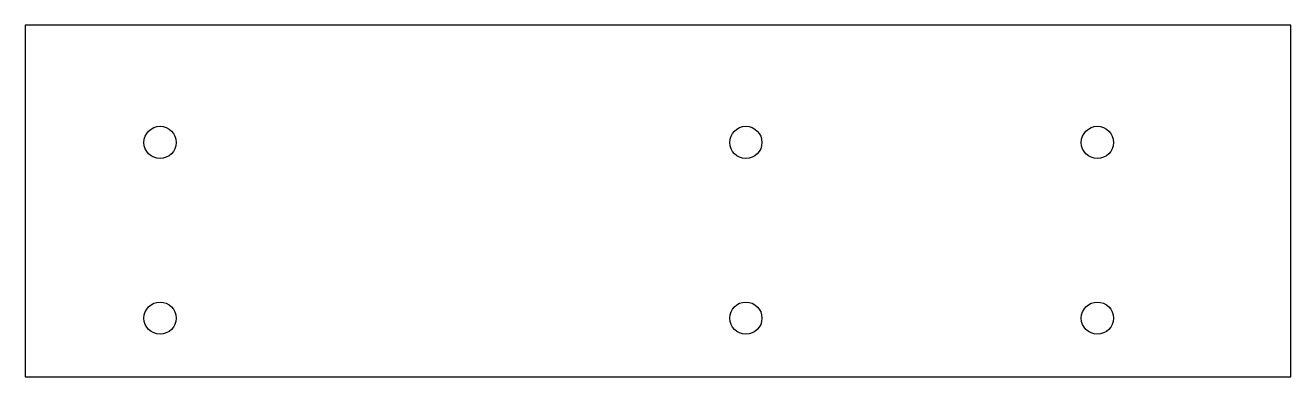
# Model space of a CAD drawing. Header units: millimetres. Extents: x -108 to 108, y -30 to 30.
import ezdxf

# ---------------------------------------------------------------- set-up
doc = ezdxf.new("R2010")
doc.units = ezdxf.units.MM

msp = doc.modelspace()

# ---------------------------------------------------------------- linework, layer by layer
at = {"layer": 'CUT'}
msp.add_lwpolyline([(-108, -30), (108, -30), (108, 30), (-108, 30)], close=True, dxfattribs=at)
at = {"layer": 'DRILL'}
for centre in [(-85, 10), (15, 10), (75, 10), (-85, -20), (15, -20), (75, -20)]:
    msp.add_circle(centre, 2.75, dxfattribs=at)

doc.saveas('drawing.dxf')
